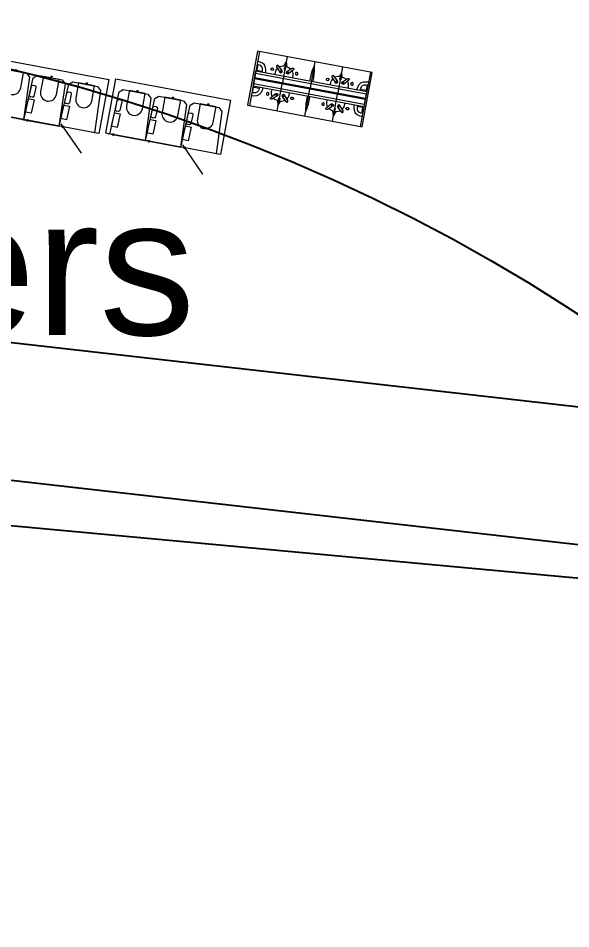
# Model space of a CAD drawing. Header units: metres. Extents: x 372109 to 376137, y 236217 to 239160.
# Drawn here: x 374122.01 to 374134.11, y 238085.54 to 238105.45 of the extents above; entities that cross this region are included whole.
import ezdxf

# ---------------------------------------------------------------- set-up
doc = ezdxf.new("R2010")
doc.units = ezdxf.units.M
doc.header["$MEASUREMENT"] = 0
for name, color, linetype, lineweight, true_color in [('Areas ... Camping', 96, 'Continuous', 25, 0x008000), ('NOC ... DK Radius', 216, 'Continuous', 25, 0x800080), ('Paths ... Trackway', 9, 'Continuous', 25, 0xc0c0c0), ('Structures', 18, 'Continuous', 18, 0x000000), ('Structures ... Internal', 9, 'Continuous', 0, 0xc0c0c0), ('Water ... Labels', 136, 'Continuous', 25, 0x008080)]:
    doc.layers.add(name, color=color, linetype=linetype, lineweight=lineweight, true_color=true_color)
doc.styles.add('textstyle166', font='Arial.ttf')

# ---------------------------------------------------------------- blocks, each defined once
blk = doc.blocks.new('Ontrax Sink Unit')
at = {"layer": 'Structures', "flags": 128}
blk.add_lwpolyline([(1.276, 0.613), (-1.275, 0.613), (-1.275, -0.594), (1.276, -0.594), (1.276, 0.613)], close=True, dxfattribs=at)
at = {"layer": 'Structures ... Internal', "flags": 128}
for points in [[(-1.234, 0.613), (-1.234, -0.594)], [(-0.618, 0.613), (-0.618, 0.41)], [(0, 0.613), (0, 0.036)], [(0.617, 0.613), (0.617, 0.41)], [(1.234, 0.613), (1.234, -0.594)], [(-0.651, 0.391), (-0.618, 0.504), (-0.586, 0.391)], [(-0.622, 0.406), (-0.622, 0.362)], [(-0.614, 0.362), (-0.614, 0.393), (-0.614, 0.406)], [(0.649, 0.391), (0.617, 0.504), (0.585, 0.391)], [(0.613, 0.362), (0.613, 0.393), (0.613, 0.406)], [(0.621, 0.406), (0.621, 0.362)], [(-1.217, 0.321), (-1.217, 0.206), (-1.208, 0.197), (-1.091, 0.195)], [(-0.805, 0.35), (-0.716, 0.25)], [(-0.672, 0.293), (-0.773, 0.383)], [(-0.618, 0.329), (-0.618, 0.036)], [(-0.563, 0.293), (-0.462, 0.383)], [(-0.429, 0.35), (-0.519, 0.249)], [(0.428, 0.35), (0.518, 0.249)], [(0.561, 0.293), (0.461, 0.383)], [(0.617, 0.329), (0.617, 0.036)], [(0.671, 0.293), (0.771, 0.383)], [(0.804, 0.35), (0.714, 0.25)], [(1.216, 0.321), (1.216, 0.206), (1.207, 0.197), (1.09, 0.195)], [(1.234, 0), (-1.234, 0), (-1.234, 0.036), (1.234, 0.036), (1.234, 0)], [(1.234, -0.161), (-1.233, -0.161), (-1.233, 0.181), (1.234, 0.181), (1.234, -0.161)], [(1.234, -0.11), (-1.233, -0.11), (-1.233, 0.13), (1.234, 0.13), (1.234, -0.11)], [(0, -0.594), (0, 0)], [(-1.217, -0.302), (-1.217, -0.186), (-1.208, -0.177), (-1.091, -0.176)], [(-0.618, -0.31), (-0.618, 0)], [(0.617, -0.31), (0.617, 0)], [(1.216, -0.302), (1.216, -0.186), (1.207, -0.177), (1.09, -0.176)], [(-0.805, -0.33), (-0.716, -0.23)], [(-0.672, -0.274), (-0.773, -0.363)], [(-0.651, -0.371), (-0.618, -0.485), (-0.586, -0.371)], [(-0.622, -0.387), (-0.622, -0.343)], [(-0.618, -0.594), (-0.618, -0.391)], [(-0.614, -0.343), (-0.614, -0.373), (-0.614, -0.387)], [(-0.563, -0.273), (-0.462, -0.363)], [(-0.429, -0.33), (-0.519, -0.23)], [(0.428, -0.33), (0.518, -0.23)], [(0.561, -0.273), (0.461, -0.363)], [(0.649, -0.371), (0.617, -0.485), (0.585, -0.371)], [(0.613, -0.343), (0.613, -0.373), (0.613, -0.387)], [(0.617, -0.594), (0.617, -0.391)], [(0.621, -0.387), (0.621, -0.343)], [(0.671, -0.274), (0.771, -0.363)], [(0.804, -0.33), (0.714, -0.23)]]:
    blk.add_lwpolyline(points, dxfattribs=at)
at = {"layer": 'Structures ... Internal'}
for points in [[(-1.073, 0.341), (-1.132, 0.401), (-1.233, 0.39), (-1.233, 0.39)], [(-0.618, 0.41), (-0.62, 0.41), (-0.622, 0.409), (-0.622, 0.406)], [(-0.614, 0.406), (-0.614, 0.409), (-0.616, 0.41), (-0.618, 0.41)], [(-0.031, 0.18), (-0.031, 0.448), (0.001, 0.504), (0.001, 0.504)], [(0.001, 0.504), (0.001, 0.504), (0.033, 0.449), (0.033, 0.18)], [(0.613, 0.406), (0.613, 0.409), (0.615, 0.41), (0.617, 0.41)], [(0.617, 0.41), (0.619, 0.41), (0.621, 0.409), (0.621, 0.406)], [(1.072, 0.341), (1.131, 0.401), (1.232, 0.39), (1.232, 0.39)], [(-1.123, 0.294), (-1.156, 0.327), (-1.217, 0.321), (-1.217, 0.321)], [(-1.091, 0.195), (-1.091, 0.195), (-1.089, 0.26), (-1.123, 0.294)], [(-1.017, 0.18), (-1.017, 0.18), (-1.013, 0.282), (-1.073, 0.341)], [(-0.917, 0.284), (-0.917, 0.3), (-0.904, 0.313), (-0.889, 0.313)], [(-0.889, 0.256), (-0.904, 0.256), (-0.917, 0.269), (-0.917, 0.284)], [(-0.889, 0.313), (-0.873, 0.313), (-0.861, 0.3), (-0.861, 0.284)], [(-0.861, 0.284), (-0.861, 0.269), (-0.873, 0.256), (-0.889, 0.256)], [(-0.781, 0.323), (-0.829, 0.265), (-0.815, 0.181), (-0.815, 0.181)], [(-0.805, 0.383), (-0.814, 0.374), (-0.814, 0.359), (-0.805, 0.35)], [(-0.773, 0.383), (-0.782, 0.392), (-0.796, 0.392), (-0.805, 0.383)], [(-0.622, 0.393), (-0.64, 0.393), (-0.699, 0.39), (-0.745, 0.359)], [(-0.716, 0.25), (-0.699, 0.233), (-0.681, 0.241), (-0.672, 0.25)], [(-0.705, 0.258), (-0.711, 0.265), (-0.711, 0.276), (-0.705, 0.282)], [(-0.705, 0.282), (-0.698, 0.289), (-0.687, 0.289), (-0.681, 0.282)], [(-0.681, 0.258), (-0.687, 0.252), (-0.698, 0.252), (-0.705, 0.258)], [(-0.681, 0.282), (-0.674, 0.276), (-0.674, 0.265), (-0.681, 0.258)], [(-0.672, 0.25), (-0.663, 0.259), (-0.656, 0.277), (-0.672, 0.293)], [(-0.63, 0.358), (-0.637, 0.351), (-0.637, 0.341), (-0.63, 0.334)], [(-0.622, 0.362), (-0.625, 0.362), (-0.628, 0.36), (-0.63, 0.358)], [(-0.63, 0.334), (-0.623, 0.328), (-0.613, 0.328), (-0.606, 0.334)], [(-0.614, 0.393), (-0.598, 0.393), (-0.537, 0.39), (-0.489, 0.358)], [(-0.606, 0.358), (-0.609, 0.36), (-0.611, 0.362), (-0.614, 0.362)], [(-0.606, 0.334), (-0.6, 0.341), (-0.6, 0.351), (-0.606, 0.358)], [(-0.563, 0.249), (-0.572, 0.258), (-0.579, 0.277), (-0.563, 0.293)], [(-0.519, 0.249), (-0.535, 0.233), (-0.553, 0.24), (-0.563, 0.249)], [(-0.554, 0.282), (-0.56, 0.275), (-0.56, 0.265), (-0.554, 0.258)], [(-0.53, 0.282), (-0.537, 0.288), (-0.547, 0.288), (-0.554, 0.282)], [(-0.554, 0.258), (-0.547, 0.252), (-0.537, 0.252), (-0.53, 0.258)], [(-0.53, 0.258), (-0.524, 0.265), (-0.524, 0.275), (-0.53, 0.282)], [(-0.462, 0.383), (-0.453, 0.392), (-0.438, 0.392), (-0.429, 0.383)], [(-0.453, 0.323), (-0.41, 0.258), (-0.42, 0.18), (-0.42, 0.18)], [(-0.429, 0.383), (-0.42, 0.374), (-0.42, 0.359), (-0.429, 0.35)], [(-0.346, 0.312), (-0.361, 0.312), (-0.374, 0.3), (-0.374, 0.284)], [(-0.374, 0.284), (-0.374, 0.268), (-0.361, 0.256), (-0.346, 0.256)], [(-0.317, 0.284), (-0.317, 0.3), (-0.33, 0.312), (-0.346, 0.312)], [(-0.346, 0.256), (-0.33, 0.256), (-0.317, 0.268), (-0.317, 0.284)], [(0.316, 0.284), (0.316, 0.3), (0.329, 0.312), (0.345, 0.312)], [(0.345, 0.256), (0.329, 0.256), (0.316, 0.268), (0.316, 0.284)], [(0.345, 0.312), (0.36, 0.312), (0.373, 0.3), (0.373, 0.284)], [(0.373, 0.284), (0.373, 0.268), (0.36, 0.256), (0.345, 0.256)], [(0.452, 0.323), (0.409, 0.258), (0.419, 0.18), (0.419, 0.18)], [(0.428, 0.383), (0.419, 0.374), (0.419, 0.359), (0.428, 0.35)], [(0.461, 0.383), (0.452, 0.392), (0.437, 0.392), (0.428, 0.383)], [(0.613, 0.393), (0.597, 0.393), (0.536, 0.39), (0.488, 0.358)], [(0.518, 0.249), (0.534, 0.233), (0.552, 0.24), (0.561, 0.249)], [(0.529, 0.258), (0.522, 0.265), (0.522, 0.275), (0.529, 0.282)], [(0.529, 0.282), (0.535, 0.288), (0.546, 0.288), (0.553, 0.282)], [(0.553, 0.258), (0.546, 0.252), (0.535, 0.252), (0.529, 0.258)], [(0.553, 0.282), (0.559, 0.275), (0.559, 0.265), (0.553, 0.258)], [(0.561, 0.249), (0.57, 0.258), (0.578, 0.277), (0.561, 0.293)], [(0.605, 0.334), (0.599, 0.341), (0.599, 0.351), (0.605, 0.358)], [(0.605, 0.358), (0.607, 0.36), (0.61, 0.362), (0.613, 0.362)], [(0.629, 0.334), (0.622, 0.328), (0.612, 0.328), (0.605, 0.334)], [(0.621, 0.393), (0.639, 0.393), (0.698, 0.39), (0.744, 0.359)], [(0.621, 0.362), (0.624, 0.362), (0.627, 0.36), (0.629, 0.358)], [(0.629, 0.358), (0.635, 0.351), (0.635, 0.341), (0.629, 0.334)], [(0.671, 0.25), (0.662, 0.259), (0.654, 0.277), (0.671, 0.293)], [(0.714, 0.25), (0.698, 0.233), (0.68, 0.241), (0.671, 0.25)], [(0.68, 0.282), (0.673, 0.276), (0.673, 0.265), (0.68, 0.258)], [(0.703, 0.282), (0.697, 0.289), (0.686, 0.289), (0.68, 0.282)], [(0.68, 0.258), (0.686, 0.252), (0.697, 0.252), (0.703, 0.258)], [(0.703, 0.258), (0.71, 0.265), (0.71, 0.276), (0.703, 0.282)], [(0.771, 0.383), (0.78, 0.392), (0.795, 0.392), (0.804, 0.383)], [(0.78, 0.323), (0.828, 0.265), (0.813, 0.181), (0.813, 0.181)], [(0.804, 0.383), (0.813, 0.374), (0.813, 0.359), (0.804, 0.35)], [(0.888, 0.313), (0.872, 0.313), (0.859, 0.3), (0.859, 0.284)], [(0.859, 0.284), (0.859, 0.269), (0.872, 0.256), (0.888, 0.256)], [(0.916, 0.284), (0.916, 0.3), (0.903, 0.313), (0.888, 0.313)], [(0.888, 0.256), (0.903, 0.256), (0.916, 0.269), (0.916, 0.284)], [(1.016, 0.18), (1.016, 0.18), (1.012, 0.282), (1.072, 0.341)], [(1.09, 0.195), (1.09, 0.195), (1.088, 0.26), (1.121, 0.294)], [(1.121, 0.294), (1.155, 0.327), (1.216, 0.321), (1.216, 0.321)], [(-1.091, -0.176), (-1.091, -0.176), (-1.089, -0.241), (-1.123, -0.274)], [(-1.017, -0.16), (-1.017, -0.16), (-1.013, -0.262), (-1.073, -0.321)], [(-0.781, -0.303), (-0.829, -0.245), (-0.815, -0.161), (-0.815, -0.161)], [(-0.453, -0.303), (-0.41, -0.238), (-0.42, -0.161), (-0.42, -0.161)], [(-0.031, -0.161), (-0.031, -0.428), (0.001, -0.485), (0.001, -0.485)], [(0.001, -0.485), (0.001, -0.485), (0.033, -0.429), (0.033, -0.161)], [(0.452, -0.303), (0.409, -0.238), (0.419, -0.161), (0.419, -0.161)], [(0.78, -0.303), (0.828, -0.245), (0.813, -0.161), (0.813, -0.161)], [(1.016, -0.16), (1.016, -0.16), (1.012, -0.262), (1.072, -0.321)], [(1.09, -0.176), (1.09, -0.176), (1.088, -0.241), (1.121, -0.274)], [(-1.073, -0.321), (-1.132, -0.381), (-1.233, -0.37), (-1.233, -0.37)], [(-1.123, -0.274), (-1.156, -0.308), (-1.217, -0.302), (-1.217, -0.302)], [(-0.889, -0.236), (-0.904, -0.236), (-0.917, -0.249), (-0.917, -0.265)], [(-0.917, -0.265), (-0.917, -0.28), (-0.904, -0.293), (-0.889, -0.293)], [(-0.861, -0.265), (-0.861, -0.249), (-0.873, -0.236), (-0.889, -0.236)], [(-0.889, -0.293), (-0.873, -0.293), (-0.861, -0.28), (-0.861, -0.265)], [(-0.805, -0.363), (-0.814, -0.354), (-0.814, -0.339), (-0.805, -0.33)], [(-0.773, -0.363), (-0.782, -0.372), (-0.796, -0.372), (-0.805, -0.363)], [(-0.622, -0.373), (-0.64, -0.373), (-0.699, -0.37), (-0.745, -0.339)], [(-0.716, -0.23), (-0.699, -0.214), (-0.681, -0.221), (-0.672, -0.23)], [(-0.705, -0.239), (-0.711, -0.245), (-0.711, -0.256), (-0.705, -0.262)], [(-0.681, -0.239), (-0.687, -0.232), (-0.698, -0.232), (-0.705, -0.239)], [(-0.705, -0.262), (-0.698, -0.269), (-0.687, -0.269), (-0.681, -0.262)], [(-0.681, -0.262), (-0.674, -0.256), (-0.674, -0.245), (-0.681, -0.239)], [(-0.672, -0.23), (-0.663, -0.239), (-0.656, -0.257), (-0.672, -0.274)], [(-0.63, -0.338), (-0.637, -0.332), (-0.637, -0.321), (-0.63, -0.315)], [(-0.63, -0.315), (-0.623, -0.308), (-0.613, -0.308), (-0.606, -0.315)], [(-0.622, -0.343), (-0.625, -0.342), (-0.628, -0.341), (-0.63, -0.338)], [(-0.618, -0.391), (-0.62, -0.391), (-0.622, -0.389), (-0.622, -0.387)], [(-0.614, -0.387), (-0.614, -0.389), (-0.616, -0.391), (-0.618, -0.391)], [(-0.606, -0.338), (-0.609, -0.341), (-0.611, -0.342), (-0.614, -0.343)], [(-0.614, -0.373), (-0.598, -0.373), (-0.537, -0.371), (-0.489, -0.339)], [(-0.606, -0.315), (-0.6, -0.321), (-0.6, -0.332), (-0.606, -0.338)], [(-0.563, -0.23), (-0.572, -0.239), (-0.579, -0.257), (-0.563, -0.273)], [(-0.519, -0.23), (-0.535, -0.213), (-0.553, -0.221), (-0.563, -0.23)], [(-0.554, -0.262), (-0.56, -0.256), (-0.56, -0.245), (-0.554, -0.238)], [(-0.554, -0.238), (-0.547, -0.232), (-0.537, -0.232), (-0.53, -0.238)], [(-0.53, -0.262), (-0.537, -0.269), (-0.547, -0.269), (-0.554, -0.262)], [(-0.53, -0.238), (-0.524, -0.245), (-0.524, -0.256), (-0.53, -0.262)], [(-0.462, -0.363), (-0.453, -0.372), (-0.438, -0.372), (-0.429, -0.363)], [(-0.429, -0.363), (-0.42, -0.354), (-0.42, -0.339), (-0.429, -0.33)], [(-0.374, -0.264), (-0.374, -0.249), (-0.361, -0.236), (-0.346, -0.236)], [(-0.346, -0.293), (-0.361, -0.293), (-0.374, -0.28), (-0.374, -0.264)], [(-0.346, -0.236), (-0.33, -0.236), (-0.317, -0.249), (-0.317, -0.264)], [(-0.317, -0.264), (-0.317, -0.28), (-0.33, -0.293), (-0.346, -0.293)], [(0.345, -0.236), (0.329, -0.236), (0.316, -0.249), (0.316, -0.264)], [(0.316, -0.264), (0.316, -0.28), (0.329, -0.293), (0.345, -0.293)], [(0.373, -0.264), (0.373, -0.249), (0.36, -0.236), (0.345, -0.236)], [(0.345, -0.293), (0.36, -0.293), (0.373, -0.28), (0.373, -0.264)], [(0.428, -0.363), (0.419, -0.354), (0.419, -0.339), (0.428, -0.33)], [(0.461, -0.363), (0.452, -0.372), (0.437, -0.372), (0.428, -0.363)], [(0.613, -0.373), (0.597, -0.373), (0.536, -0.371), (0.488, -0.339)], [(0.518, -0.23), (0.534, -0.213), (0.552, -0.221), (0.561, -0.23)], [(0.529, -0.238), (0.522, -0.245), (0.522, -0.256), (0.529, -0.262)], [(0.553, -0.238), (0.546, -0.232), (0.535, -0.232), (0.529, -0.238)], [(0.529, -0.262), (0.535, -0.269), (0.546, -0.269), (0.553, -0.262)], [(0.553, -0.262), (0.559, -0.256), (0.559, -0.245), (0.553, -0.238)], [(0.561, -0.23), (0.57, -0.239), (0.578, -0.257), (0.561, -0.273)], [(0.605, -0.315), (0.599, -0.321), (0.599, -0.332), (0.605, -0.338)], [(0.629, -0.315), (0.622, -0.308), (0.612, -0.308), (0.605, -0.315)], [(0.605, -0.338), (0.607, -0.341), (0.61, -0.342), (0.613, -0.343)], [(0.613, -0.387), (0.613, -0.389), (0.615, -0.391), (0.617, -0.391)], [(0.617, -0.391), (0.619, -0.391), (0.621, -0.389), (0.621, -0.387)], [(0.621, -0.343), (0.624, -0.342), (0.627, -0.341), (0.629, -0.338)], [(0.621, -0.373), (0.639, -0.373), (0.698, -0.37), (0.744, -0.339)], [(0.629, -0.338), (0.635, -0.332), (0.635, -0.321), (0.629, -0.315)], [(0.671, -0.23), (0.662, -0.239), (0.654, -0.257), (0.671, -0.274)], [(0.714, -0.23), (0.698, -0.214), (0.68, -0.221), (0.671, -0.23)], [(0.68, -0.262), (0.673, -0.256), (0.673, -0.245), (0.68, -0.239)], [(0.68, -0.239), (0.686, -0.232), (0.697, -0.232), (0.703, -0.239)], [(0.703, -0.262), (0.697, -0.269), (0.686, -0.269), (0.68, -0.262)], [(0.703, -0.239), (0.71, -0.245), (0.71, -0.256), (0.703, -0.262)], [(0.771, -0.363), (0.78, -0.372), (0.795, -0.372), (0.804, -0.363)], [(0.804, -0.363), (0.813, -0.354), (0.813, -0.339), (0.804, -0.33)], [(0.859, -0.265), (0.859, -0.249), (0.872, -0.236), (0.888, -0.236)], [(0.888, -0.293), (0.872, -0.293), (0.859, -0.28), (0.859, -0.265)], [(0.888, -0.236), (0.903, -0.236), (0.916, -0.249), (0.916, -0.265)], [(0.916, -0.265), (0.916, -0.28), (0.903, -0.293), (0.888, -0.293)], [(1.072, -0.321), (1.131, -0.381), (1.232, -0.37), (1.232, -0.37)], [(1.121, -0.274), (1.155, -0.308), (1.216, -0.302), (1.216, -0.302)]]:
    blk.add_open_spline(points, degree=3, dxfattribs=at)
blk = doc.blocks.new('Ontrax 3-bay Toilet')
at = {"layer": 'Structures', "flags": 128}
blk.add_lwpolyline([(1.276, 0.691), (1.276, 0.691), (1.276, 0.691), (1.276, -0.516), (-1.276, -0.516), (-1.276, 0.691)], close=True, dxfattribs=at)
at = {"layer": 'Structures ... Internal', "flags": 128}
for points in [[(-1.151, -0.516), (-1.276, -0.516), (-1.276, 0.691), (1.276, 0.691), (1.276, -0.516), (1.14, -0.516)], [(-1.224, -0.516), (-1.182, -0.516), (-1.183, -0.457), (-1.149, 0.425), (-1.072, 0.493), (-0.523, 0.493), (-0.442, 0.417), (-0.4, -0.516)], [(-0.937, 0.493), (-0.937, 0.155)], [(-0.585, 0.155), (-0.585, 0.493), (-0.937, 0.493)], [(-0.431, -0.516), (-0.389, -0.516), (-0.389, -0.457), (-0.356, 0.425), (-0.279, 0.493), (0.271, 0.493), (0.352, 0.417), (0.389, -0.516)], [(-0.145, 0.493), (-0.145, 0.155)], [(0.208, 0.155), (0.208, 0.493), (-0.145, 0.493)], [(0.357, -0.516), (0.399, -0.516), (0.398, -0.457), (0.432, 0.425), (0.509, 0.493), (1.058, 0.493), (1.139, 0.417), (1.181, -0.516)], [(0.641, 0.493), (0.641, 0.155)], [(0.994, 0.155), (0.994, 0.493), (0.641, 0.493)], [(-1.163, 0.035), (-1.156, 0.228)], [(-1.121, 0.261), (-1.087, 0.259)], [(-1.054, 0.224), (-1.061, 0.032)], [(-0.37, 0.035), (-0.363, 0.228)], [(-0.328, 0.261), (-0.294, 0.259)], [(-0.261, 0.224), (-0.268, 0.032)], [(0.417, 0.035), (0.424, 0.228)], [(0.46, 0.261), (0.494, 0.259)], [(0.527, 0.224), (0.52, 0.032)], [(-1.096, -0.001), (-1.13, 0)], [(-0.303, -0.001), (-0.337, 0)], [(0.484, -0.001), (0.45, 0)], [(-1.051, -0.349), (-1.178, -0.344), (-1.167, -0.041), (-1.04, -0.045), (-1.051, -0.349)], [(-0.258, -0.349), (-0.385, -0.344), (-0.373, -0.041), (-0.248, -0.045), (-0.258, -0.349)], [(0.529, -0.349), (0.403, -0.344), (0.414, -0.041), (0.538, -0.045), (0.529, -0.349)], [(-1.158, -0.516), (-0.407, -0.516)], [(-0.389, -0.516), (0.357, -0.516)], [(0.423, -0.458), (0.973, -1.008)]]:
    blk.add_lwpolyline(points, dxfattribs=at)
at = {"layer": 'Structures ... Internal'}
for points in [[(-0.774, 0.521), (-0.774, 0.526), (-0.768, 0.53), (-0.761, 0.53)], [(-0.761, 0.512), (-0.768, 0.512), (-0.774, 0.516), (-0.774, 0.521)], [(-0.772, 0.521), (-0.772, 0.524), (-0.767, 0.527), (-0.761, 0.527)], [(-0.761, 0.514), (-0.767, 0.514), (-0.772, 0.517), (-0.772, 0.521)], [(-0.761, 0.53), (-0.754, 0.53), (-0.748, 0.526), (-0.748, 0.521)], [(-0.761, 0.527), (-0.755, 0.527), (-0.75, 0.524), (-0.75, 0.521)], [(-0.748, 0.521), (-0.748, 0.516), (-0.754, 0.512), (-0.761, 0.512)], [(-0.75, 0.521), (-0.75, 0.517), (-0.755, 0.514), (-0.761, 0.514)], [(0.018, 0.521), (0.018, 0.526), (0.024, 0.53), (0.032, 0.53)], [(0.032, 0.512), (0.024, 0.512), (0.018, 0.516), (0.018, 0.521)], [(0.021, 0.521), (0.021, 0.524), (0.026, 0.527), (0.032, 0.527)], [(0.032, 0.514), (0.026, 0.514), (0.021, 0.517), (0.021, 0.521)], [(0.032, 0.53), (0.039, 0.53), (0.045, 0.526), (0.045, 0.521)], [(0.032, 0.527), (0.037, 0.527), (0.042, 0.524), (0.042, 0.521)], [(0.045, 0.521), (0.045, 0.516), (0.039, 0.512), (0.032, 0.512)], [(0.042, 0.521), (0.042, 0.517), (0.037, 0.514), (0.032, 0.514)], [(0.804, 0.521), (0.804, 0.526), (0.81, 0.53), (0.817, 0.53)], [(0.817, 0.512), (0.81, 0.512), (0.804, 0.516), (0.804, 0.521)], [(0.807, 0.521), (0.807, 0.524), (0.811, 0.527), (0.817, 0.527)], [(0.817, 0.514), (0.811, 0.514), (0.807, 0.517), (0.807, 0.521)], [(0.817, 0.53), (0.825, 0.53), (0.831, 0.526), (0.831, 0.521)], [(0.817, 0.527), (0.823, 0.527), (0.828, 0.524), (0.828, 0.521)], [(0.831, 0.521), (0.831, 0.516), (0.825, 0.512), (0.817, 0.512)], [(0.828, 0.521), (0.828, 0.517), (0.823, 0.514), (0.817, 0.514)], [(-1.156, 0.228), (-1.156, 0.247), (-1.14, 0.261), (-1.121, 0.261)], [(-1.087, 0.259), (-1.068, 0.259), (-1.053, 0.243), (-1.054, 0.224)], [(-0.363, 0.228), (-0.362, 0.247), (-0.347, 0.261), (-0.328, 0.261)], [(-0.294, 0.259), (-0.275, 0.259), (-0.26, 0.243), (-0.261, 0.224)], [(0.424, 0.228), (0.425, 0.247), (0.441, 0.261), (0.46, 0.261)], [(0.494, 0.259), (0.513, 0.259), (0.527, 0.243), (0.527, 0.224)], [(-1.13, 0), (-1.149, 0.001), (-1.164, 0.017), (-1.163, 0.035)], [(-1.061, 0.032), (-1.062, 0.013), (-1.077, -0.002), (-1.096, -0.001)], [(-0.937, 0.155), (-0.937, 0.057), (-0.858, -0.022), (-0.761, -0.022)], [(-0.761, -0.022), (-0.664, -0.022), (-0.585, 0.057), (-0.585, 0.155)], [(-0.337, 0), (-0.356, 0.001), (-0.371, 0.017), (-0.37, 0.035)], [(-0.268, 0.032), (-0.268, 0.013), (-0.284, -0.002), (-0.303, -0.001)], [(-0.145, 0.155), (-0.145, 0.057), (-0.066, -0.022), (0.032, -0.022)], [(0.032, -0.022), (0.129, -0.022), (0.208, 0.057), (0.208, 0.155)], [(0.45, 0), (0.431, 0.001), (0.417, 0.017), (0.417, 0.035)], [(0.52, 0.032), (0.519, 0.013), (0.503, -0.002), (0.484, -0.001)], [(0.641, 0.155), (0.641, 0.057), (0.72, -0.022), (0.817, -0.022)], [(0.817, -0.022), (0.915, -0.022), (0.994, 0.057), (0.994, 0.155)], [(-1.118, -0.528), (-1.125, -0.521), (-1.125, -0.51), (-1.118, -0.503)], [(-1.118, -0.503), (-1.112, -0.496), (-1.1, -0.496), (-1.093, -0.503)], [(-1.093, -0.528), (-1.1, -0.535), (-1.112, -0.535), (-1.118, -0.528)], [(-1.093, -0.503), (-1.087, -0.51), (-1.087, -0.521), (-1.093, -0.528)], [(-0.324, -0.528), (-0.33, -0.521), (-0.33, -0.51), (-0.324, -0.503)], [(-0.324, -0.503), (-0.317, -0.496), (-0.305, -0.496), (-0.299, -0.503)], [(-0.299, -0.528), (-0.305, -0.535), (-0.317, -0.535), (-0.324, -0.528)], [(-0.299, -0.503), (-0.289, -0.513), (-0.294, -0.524), (-0.299, -0.528)], [(0.461, -0.514), (0.461, -0.504), (0.469, -0.496), (0.479, -0.496)], [(0.479, -0.531), (0.469, -0.531), (0.461, -0.523), (0.461, -0.514)], [(0.479, -0.496), (0.488, -0.496), (0.496, -0.504), (0.496, -0.514)], [(0.496, -0.514), (0.496, -0.523), (0.488, -0.531), (0.479, -0.531)]]:
    blk.add_open_spline(points, degree=3, dxfattribs=at)

msp = doc.modelspace()

# ---------------------------------------------------------------- linework, layer by layer
at = {"layer": 'Areas ... Camping', "flags": 128}
msp.add_lwpolyline([(374061, 238063), (374069.148, 238090.774), (374071.448, 238099.011), (374168.922, 238090.007), (374161.583, 238046.76), (374061, 238063)], close=True, dxfattribs=at)
at = {"layer": 'NOC ... DK Radius'}
msp.add_circle((374112.448, 238065.45), 40, dxfattribs=at)
at = {"layer": 'Paths ... Trackway', "flags": 128}
msp.add_lwpolyline([(374116, 238096), (374116.338, 238098.981), (374169.26, 238092.988), (374168.922, 238090.007)], close=True, dxfattribs=at)

# ---------------------------------------------------------------- block references
at = {"layer": 'Structures', "zscale": 10, "rotation": 349.4471558862174}
msp.add_blockref('Ontrax Sink Unit', (374128.394, 238103.895), dxfattribs=at)
at = {"layer": 'Structures', "rotation": 349.4471558862174}
for p in [(374122.615, 238103.666), (374125.276, 238103.209)]:
    msp.add_blockref('Ontrax 3-bay Toilet', p, dxfattribs=at)

# ---------------------------------------------------------------- texts
at = {"layer": 'Water ... Labels', "insert": (374109, 238100), "char_height": 3, "attachment_point": 5, "style": 'textstyle166'}
msp.add_mtext('Toilets & Showers', dxfattribs=at)

doc.saveas('drawing.dxf')
